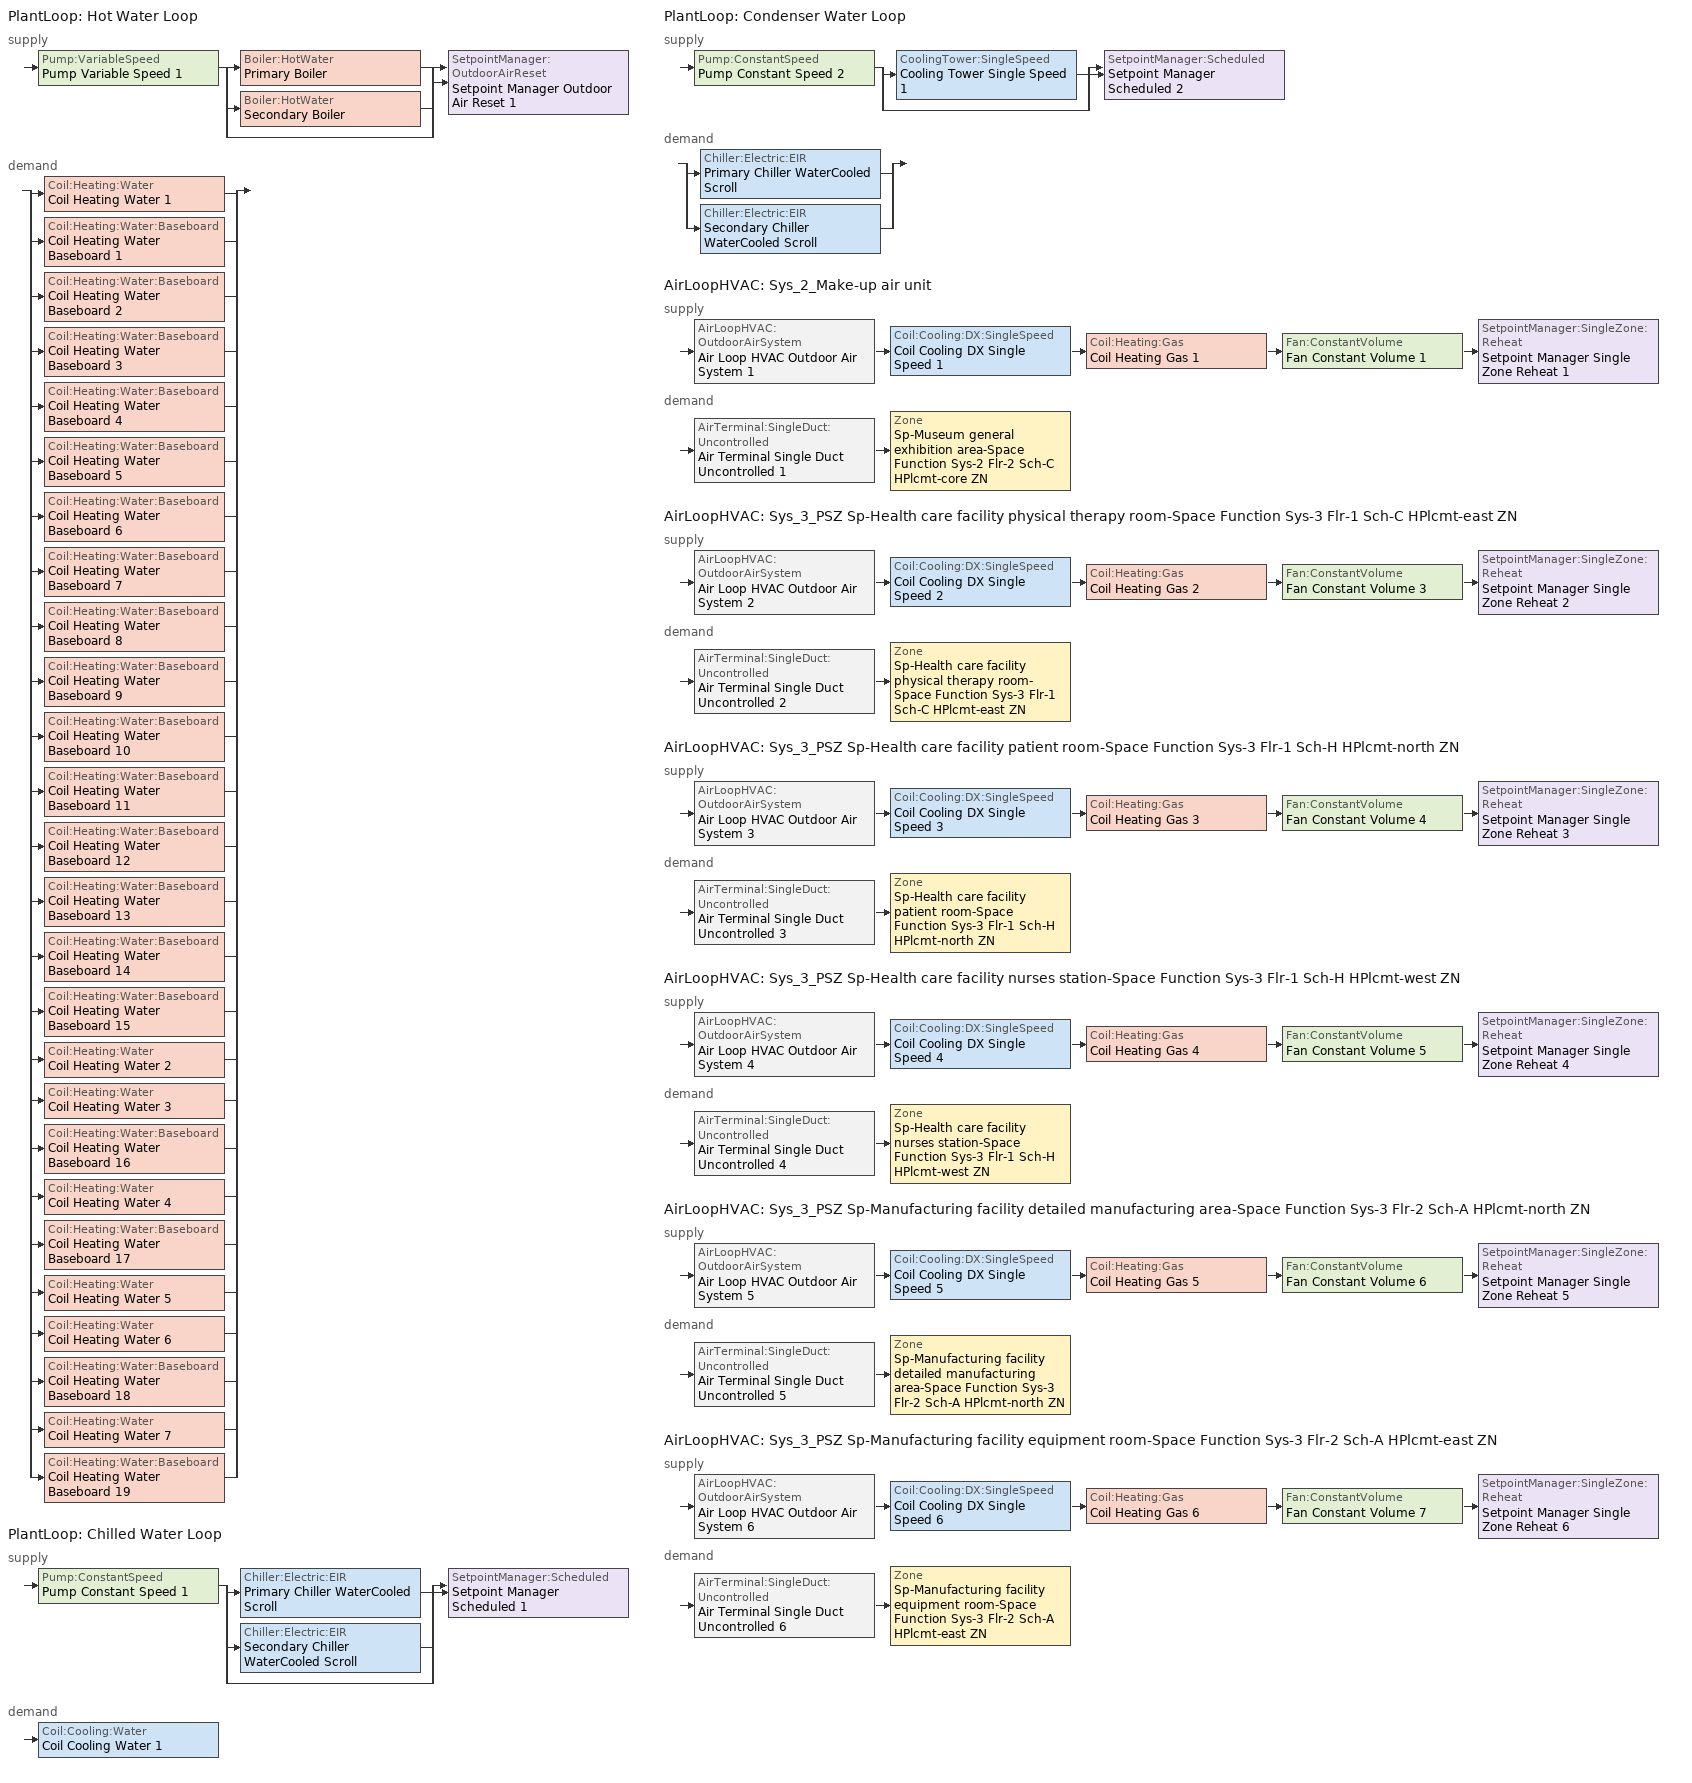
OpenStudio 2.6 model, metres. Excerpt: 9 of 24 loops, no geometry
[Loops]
PlantLoop 'Hot Water Loop'
 supply: Pump:VariableSpeed 'Pump Variable Speed 1' > split
  | Boiler:HotWater 'Primary Boiler'
  | Boiler:HotWater 'Secondary Boiler'
  | bypass
  join > SetpointManager:OutdoorAirReset 'Setpoint Manager Outdoor Air Reset 1'
 demand: split
  | Coil:Heating:Water 'Coil Heating Water 1'
  | Coil:Heating:Water:Baseboard 'Coil Heating Water Baseboard 1'
  | Coil:Heating:Water:Baseboard 'Coil Heating Water Baseboard 2'
  | Coil:Heating:Water:Baseboard 'Coil Heating Water Baseboard 3'
  | Coil:Heating:Water:Baseboard 'Coil Heating Water Baseboard 4'
  | Coil:Heating:Water:Baseboard 'Coil Heating Water Baseboard 5'
  | Coil:Heating:Water:Baseboard 'Coil Heating Water Baseboard 6'
  | Coil:Heating:Water:Baseboard 'Coil Heating Water Baseboard 7'
  | Coil:Heating:Water:Baseboard 'Coil Heating Water Baseboard 8'
  | Coil:Heating:Water:Baseboard 'Coil Heating Water Baseboard 9'
  | Coil:Heating:Water:Baseboard 'Coil Heating Water Baseboard 10'
  | Coil:Heating:Water:Baseboard 'Coil Heating Water Baseboard 11'
  | Coil:Heating:Water:Baseboard 'Coil Heating Water Baseboard 12'
  | Coil:Heating:Water:Baseboard 'Coil Heating Water Baseboard 13'
  | Coil:Heating:Water:Baseboard 'Coil Heating Water Baseboard 14'
  | Coil:Heating:Water:Baseboard 'Coil Heating Water Baseboard 15'
  | Coil:Heating:Water 'Coil Heating Water 2'
  | Coil:Heating:Water 'Coil Heating Water 3'
  | Coil:Heating:Water:Baseboard 'Coil Heating Water Baseboard 16'
  | Coil:Heating:Water 'Coil Heating Water 4'
  | Coil:Heating:Water:Baseboard 'Coil Heating Water Baseboard 17'
  | Coil:Heating:Water 'Coil Heating Water 5'
  | Coil:Heating:Water 'Coil Heating Water 6'
  | Coil:Heating:Water:Baseboard 'Coil Heating Water Baseboard 18'
  | Coil:Heating:Water 'Coil Heating Water 7'
  | Coil:Heating:Water:Baseboard 'Coil Heating Water Baseboard 19'
PlantLoop 'Chilled Water Loop'
 supply: Pump:ConstantSpeed 'Pump Constant Speed 1' > split
  | Chiller:Electric:EIR 'Primary Chiller WaterCooled Scroll'
  | Chiller:Electric:EIR 'Secondary Chiller WaterCooled Scroll'
  | bypass
  join > SetpointManager:Scheduled 'Setpoint Manager Scheduled 1'
 demand: Coil:Cooling:Water 'Coil Cooling Water 1'
PlantLoop 'Condenser Water Loop'
 supply: Pump:ConstantSpeed 'Pump Constant Speed 2' > split
  | CoolingTower:SingleSpeed 'Cooling Tower Single Speed 1'
  | bypass
  join > SetpointManager:Scheduled 'Setpoint Manager Scheduled 2'
 demand: split
  | Chiller:Electric:EIR 'Primary Chiller WaterCooled Scroll'
  | Chiller:Electric:EIR 'Secondary Chiller WaterCooled Scroll'
AirLoopHVAC 'Sys_2_Make-up air unit'
 supply: AirLoopHVAC:OutdoorAirSystem 'Air Loop HVAC Outdoor Air System 1' > Coil:Cooling:DX:SingleSpeed 'Coil Cooling DX Single Speed 1' > Coil:Heating:Gas 'Coil Heating Gas 1' > Fan:ConstantVolume 'Fan Constant Volume 1' > SetpointManager:SingleZone:Reheat 'Setpoint Manager Single Zone Reheat 1'
 demand: AirTerminal:SingleDuct:Uncontrolled 'Air Terminal Single Duct Uncontrolled 1' > Zone 'Sp-Museum general exhibition area-Space Function Sys-2 Flr-2 Sch-C HPlcmt-core ZN'
AirLoopHVAC 'Sys_3_PSZ Sp-Health care facility physical therapy room-Space Function Sys-3 Flr-1 Sch-C HPlcmt-east ZN'
 supply: AirLoopHVAC:OutdoorAirSystem 'Air Loop HVAC Outdoor Air System 2' > Coil:Cooling:DX:SingleSpeed 'Coil Cooling DX Single Speed 2' > Coil:Heating:Gas 'Coil Heating Gas 2' > Fan:ConstantVolume 'Fan Constant Volume 3' > SetpointManager:SingleZone:Reheat 'Setpoint Manager Single Zone Reheat 2'
 demand: AirTerminal:SingleDuct:Uncontrolled 'Air Terminal Single Duct Uncontrolled 2' > Zone 'Sp-Health care facility physical therapy room-Space Function Sys-3 Flr-1 Sch-C HPlcmt-east ZN'
AirLoopHVAC 'Sys_3_PSZ Sp-Health care facility patient room-Space Function Sys-3 Flr-1 Sch-H HPlcmt-north ZN'
 supply: AirLoopHVAC:OutdoorAirSystem 'Air Loop HVAC Outdoor Air System 3' > Coil:Cooling:DX:SingleSpeed 'Coil Cooling DX Single Speed 3' > Coil:Heating:Gas 'Coil Heating Gas 3' > Fan:ConstantVolume 'Fan Constant Volume 4' > SetpointManager:SingleZone:Reheat 'Setpoint Manager Single Zone Reheat 3'
 demand: AirTerminal:SingleDuct:Uncontrolled 'Air Terminal Single Duct Uncontrolled 3' > Zone 'Sp-Health care facility patient room-Space Function Sys-3 Flr-1 Sch-H HPlcmt-north ZN'
AirLoopHVAC 'Sys_3_PSZ Sp-Health care facility nurses station-Space Function Sys-3 Flr-1 Sch-H HPlcmt-west ZN'
 supply: AirLoopHVAC:OutdoorAirSystem 'Air Loop HVAC Outdoor Air System 4' > Coil:Cooling:DX:SingleSpeed 'Coil Cooling DX Single Speed 4' > Coil:Heating:Gas 'Coil Heating Gas 4' > Fan:ConstantVolume 'Fan Constant Volume 5' > SetpointManager:SingleZone:Reheat 'Setpoint Manager Single Zone Reheat 4'
 demand: AirTerminal:SingleDuct:Uncontrolled 'Air Terminal Single Duct Uncontrolled 4' > Zone 'Sp-Health care facility nurses station-Space Function Sys-3 Flr-1 Sch-H HPlcmt-west ZN'
AirLoopHVAC 'Sys_3_PSZ Sp-Manufacturing facility detailed manufacturing area-Space Function Sys-3 Flr-2 Sch-A HPlcmt-north ZN'
 supply: AirLoopHVAC:OutdoorAirSystem 'Air Loop HVAC Outdoor Air System 5' > Coil:Cooling:DX:SingleSpeed 'Coil Cooling DX Single Speed 5' > Coil:Heating:Gas 'Coil Heating Gas 5' > Fan:ConstantVolume 'Fan Constant Volume 6' > SetpointManager:SingleZone:Reheat 'Setpoint Manager Single Zone Reheat 5'
 demand: AirTerminal:SingleDuct:Uncontrolled 'Air Terminal Single Duct Uncontrolled 5' > Zone 'Sp-Manufacturing facility detailed manufacturing area-Space Function Sys-3 Flr-2 Sch-A HPlcmt-north ZN'
AirLoopHVAC 'Sys_3_PSZ Sp-Manufacturing facility equipment room-Space Function Sys-3 Flr-2 Sch-A HPlcmt-east ZN'
 supply: AirLoopHVAC:OutdoorAirSystem 'Air Loop HVAC Outdoor Air System 6' > Coil:Cooling:DX:SingleSpeed 'Coil Cooling DX Single Speed 6' > Coil:Heating:Gas 'Coil Heating Gas 6' > Fan:ConstantVolume 'Fan Constant Volume 7' > SetpointManager:SingleZone:Reheat 'Setpoint Manager Single Zone Reheat 6'
 demand: AirTerminal:SingleDuct:Uncontrolled 'Air Terminal Single Duct Uncontrolled 6' > Zone 'Sp-Manufacturing facility equipment room-Space Function Sys-3 Flr-2 Sch-A HPlcmt-east ZN'
[Sizing:Zone] Zone Cooling Design Supply Air Temperature Input Method=SupplyAirTemperature; Zone Cooling Design Supply Air Temperature {C}=13; Zone Cooling Design Supply Air Temperature Difference {deltaC}=11.11; Zone Heating Design Supply Air Temperature Input Method=SupplyAirTemperature; Zone Heating Design Supply Air Temperature {C}=43; Zone Heating Design Supply Air Temperature Difference {deltaC}=11.11; Zone Cooling Design Supply Air Humidity Ratio {kg-H2O/kg-air}=0.0085; Zone Heating Design Supply Air Humidity Ratio {kg-H2O/kg-air}=0.008; Zone Heating Sizing Factor=1.3; Zone Cooling Sizing Factor=1.1; Cooling Design Air Flow Method=DesignDay; Heating Design Air Flow Method=DesignDay; Account for Dedicated Outdoor Air System=No; Dedicated Outdoor Air System Control Strategy=NeutralSupplyAir; Dedicated Outdoor Air Low Setpoint Temperature for Design {C}=autosize; Dedicated Outdoor Air High Setpoint Temperature for Design {C}=autosize
Sp-Museum general exhibition area-Space Function Sys-2 Flr-2 Sch-C HPlcmt-core ZN; Sp-Health care facility physical therapy room-Space Function Sys-3 Flr-1 Sch-C HPlcmt-east ZN; Sp-Health care facility patient room-Space Function Sys-3 Flr-1 Sch-H HPlcmt-north ZN; Sp-Health care facility nurses station-Space Function Sys-3 Flr-1 Sch-H HPlcmt-west ZN; Sp-Manufacturing facility detailed manufacturing area-Space Function Sys-3 Flr-2 Sch-A HPlcmt-north ZN; Sp-Manufacturing facility equipment room-Space Function Sys-3 Flr-2 Sch-A HPlcmt-east ZN
[Zone equipment]
Sp-Museum general exhibition area-Space Function Sys-2 Flr-2 Sch-C HPlcmt-core ZN: Zone HVAC Four Pipe Fan Coil 1, Air Terminal Single Duct Uncontrolled 1
Sp-Health care facility physical therapy room-Space Function Sys-3 Flr-1 Sch-C HPlcmt-east ZN: Air Terminal Single Duct Uncontrolled 2, Zone HVAC Baseboard Convective Water 1
Sp-Health care facility patient room-Space Function Sys-3 Flr-1 Sch-H HPlcmt-north ZN: Air Terminal Single Duct Uncontrolled 3, Zone HVAC Baseboard Convective Water 2
Sp-Health care facility nurses station-Space Function Sys-3 Flr-1 Sch-H HPlcmt-west ZN: Air Terminal Single Duct Uncontrolled 4, Zone HVAC Baseboard Convective Water 3
Sp-Manufacturing facility detailed manufacturing area-Space Function Sys-3 Flr-2 Sch-A HPlcmt-north ZN: Air Terminal Single Duct Uncontrolled 5, Zone HVAC Baseboard Convective Water 4
Sp-Manufacturing facility equipment room-Space Function Sys-3 Flr-2 Sch-A HPlcmt-east ZN: Air Terminal Single Duct Uncontrolled 6, Zone HVAC Baseboard Convective Water 5
[PlantLoop] Glycol Concentration=0; Plant Loop Volume {m3}=Autocalculate; Load Distribution Scheme=Optimal
Name | Fluid Type
Hot Water Loop | Water
Chilled Water Loop; Condenser Water Loop
[Sizing:Plant] Sizing Option=NonCoincident; Zone Timesteps in Averaging Window=1; Coincident Sizing Factor Mode=None
Name | Loop Type | Design Loop Exit Temperature {C} | Loop Design Temperature Difference {deltaC}
Hot Water Loop | Heating | 82 | 16
Chilled Water Loop | Cooling | 7 | 6
Condenser Water Loop | Condenser | 29 | 6
[Pump:VariableSpeed]
Pump Variable Speed 1: Pump Control Type=Intermittent; Skin Loss Radiative Fraction=0.5; Design Power Sizing Method=PowerPerFlowPerPressure; Design Electric Power per Unit Flow Rate {W/(m3/s)}=348701.1; Design Shaft Power per Unit Flow Rate per Unit Head {W-s/m3-Pa}=1.28205; Design Minimum Flow Rate Fraction=0
[Boiler:HotWater] Fuel Type=NaturalGas; Water Outlet Upper Temperature Limit {C}=99; Boiler Flow Mode=ConstantFlow; Parasitic Electric Load {W}=0; Sizing Factor=1
Primary Boiler; Secondary Boiler
[SetpointManager:OutdoorAirReset]
Setpoint Manager Outdoor Air Reset 1: Control Variable=Temperature; Setpoint at Outdoor Low Temperature {C}=82; Outdoor Low Temperature {C}=-16; Setpoint at Outdoor High Temperature {C}=60; Outdoor High Temperature {C}=0
[Pump:ConstantSpeed] Rated Flow Rate {m3/s}=autosize; Rated Pump Head {Pa}=179352; Rated Power Consumption {W}=autosize; Motor Efficiency=0.9; Fraction of Motor Inefficiencies to Fluid Stream=0; Pump Control Type=Intermittent; Design Power Sizing Method=PowerPerFlowPerPressure; Design Electric Power per Unit Flow Rate {W/(m3/s)}=348701.1; Design Shaft Power per Unit Flow Rate per Unit Head {W-s/m3-Pa}=1.28205
Pump Constant Speed 1; Pump Constant Speed 2
[Chiller:Electric:EIR] Reference Capacity {W}=Autosize; Reference COP {W/W}=5.5; Condenser Type=WaterCooled; Design Heat Recovery Water Flow Rate {m3/s}=0; Sizing Factor=1; Basin Heater Capacity {W/K}=0; Basin Heater Setpoint Temperature {C}=10
Name | Cooling Capacity Function of Temperature Curve | Electric Input to Cooling Output Ratio Function of Temperature Curve | Electric Input to Cooling Output Ratio Function of Part Load Ratio Curve
Primary Chiller WaterCooled Scroll | Curve Biquadratic 1 | Curve Biquadratic 2 | Curve Quadratic 1
Secondary Chiller WaterCooled Scroll | Curve Biquadratic 3 | Curve Biquadratic 4 | Curve Quadratic 2
[SetpointManager:Scheduled] Control Variable=Temperature
Name | Schedule
Setpoint Manager Scheduled 1 | CHW Temp
Setpoint Manager Scheduled 2 | CW Temp
[CoolingTower:SingleSpeed]
Cooling Tower Single Speed 1: Design Water Flow Rate {m3/s}=autosize; Design Air Flow Rate {m3/s}=autosize; Fan Power at Design Air Flow Rate {W}=autosize; U-Factor Times Area Value at Design Air Flow Rate {W/K}=autosize; Air Flow Rate in Free Convection Regime {m3/s}=autosize; U-Factor Times Area Value at Free Convection Air Flow Rate {W/K}=autosize; Performance Input Method=UFactorTimesAreaAndDesignWaterFlowRate; Free Convection Capacity {W}=0; Basin Heater Capacity {W/K}=0; Evaporation Loss Mode=LossFactor; Evaporation Loss Factor {percent/K}=0.2; Drift Loss Percent {percent}=0.008; Blowdown Calculation Mode=ConcentrationRatio; Blowdown Concentration Ratio=3; Capacity Control=FanCycling; Number of Cells=1; Cell Control=MinimalCell; Cell Minimum  Water Flow Rate Fraction=0.33; Cell Maximum Water Flow Rate Fraction=2.5; Sizing Factor=1; Free Convection Air Flow Rate Sizing Factor=0.1; Free Convection U-Factor Times Area Value Sizing Factor=0.1; Heat Rejection Capacity and Nominal Capacity Sizing Ratio=1.25; Free Convection Nominal Capacity Sizing Factor=0.1; Design Inlet Air Dry-Bulb Temperature {C}=35; Design Inlet Air Wet-Bulb Temperature {C}=24; Design Approach Temperature {deltaC}=5; Design Range Temperature {deltaC}=6
[AirLoopHVAC] Availability Schedule=Always On Discrete; Design Supply Air Flow Rate {m3/s}=AutoSize
Sys_2_Make-up air unit; Sys_3_PSZ Sp-Health care facility physical therapy room-Space Function Sys-3 Flr-1 Sch-C HPlcmt-east ZN; Sys_3_PSZ Sp-Health care facility patient room-Space Function Sys-3 Flr-1 Sch-H HPlcmt-north ZN; Sys_3_PSZ Sp-Health care facility nurses station-Space Function Sys-3 Flr-1 Sch-H HPlcmt-west ZN; Sys_3_PSZ Sp-Manufacturing facility detailed manufacturing area-Space Function Sys-3 Flr-2 Sch-A HPlcmt-north ZN; Sys_3_PSZ Sp-Manufacturing facility equipment room-Space Function Sys-3 Flr-2 Sch-A HPlcmt-east ZN
[Sizing:System] Type of Load to Size On=Sensible; Design Outdoor Air Flow Rate {m3/s}=Autosize; Minimum System Air Flow Ratio=1; Preheat Design Temperature {C}=7; Preheat Design Humidity Ratio {kg-H2O/kg-Air}=0.008; Precool Design Temperature {C}=13; Precool Design Humidity Ratio {kg-H2O/kg-Air}=0.008; Central Cooling Design Supply Air Temperature {C}=13; Sizing Option=NonCoincident; 100% Outdoor Air in Cooling=No; 100% Outdoor Air in Heating=No; Central Cooling Design Supply Air Humidity Ratio {kg-H2O/kg-Air}=0.0085; Central Heating Design Supply Air Humidity Ratio {kg-H2O/kg-Air}=0.008; Cooling Design Air Flow Method=DesignDay; Cooling Design Air Flow Rate {m3/s}=0; Heating Design Air Flow Method=DesignDay; Heating Design Air Flow Rate {m3/s}=0; System Outdoor Air Method=ZoneSum; Zone Maximum Outdoor Air Fraction=1; Cooling Supply Air Flow Rate Per Floor Area {m3/s-m2}=0.00996765; Cooling Fraction of Autosized Cooling Supply Air Flow Rate=1; Cooling Supply Air Flow Rate Per Unit Cooling Capacity {m3/s-W}=3.94755e-05; Heating Supply Air Flow Rate Per Floor Area {m3/s-m2}=0.00996765; Heating Fraction of Autosized Heating Supply Air Flow Rate=1; Heating Fraction of Autosized Cooling Supply Air Flow Rate=1; Heating Supply Air Flow Rate Per Unit Heating Capacity {m3/s-W}=3.15882e-05; Cooling Design Capacity Method=CoolingDesignCapacity; Cooling Design Capacity {W}=autosize; Cooling Design Capacity Per Floor Area {W/m2}=234.7; Fraction of Autosized Cooling Design Capacity=1; Heating Design Capacity Method=HeatingDesignCapacity; Heating Design Capacity {W}=autosize; Heating Design Capacity Per Floor Area {W/m2}=157; Fraction of Autosized Heating Design Capacity=1; Central Cooling Capacity Control Method=OnOff
Name | Central Heating Design Supply Air Temperature {C}
Sys_2_Make-up air unit | 13.1
Sys_3_PSZ Sp-Health care facility physical therapy room-Space Function Sys-3 Flr-1 Sch-C HPlcmt-east ZN; Sys_3_PSZ Sp-Health care facility patient room-Space Function Sys-3 Flr-1 Sch-H HPlcmt-north ZN; Sys_3_PSZ Sp-Health care facility nurses station-Space Function Sys-3 Flr-1 Sch-H HPlcmt-west ZN; Sys_3_PSZ Sp-Manufacturing facility detailed manufacturing area-Space Function Sys-3 Flr-2 Sch-A HPlcmt-north ZN; Sys_3_PSZ Sp-Manufacturing facility equipment room-Space Function Sys-3 Flr-2 Sch-A HPlcmt-east ZN | 43
[Fan:ConstantVolume] Availability Schedule=Always On Discrete; Maximum Flow Rate {m3/s}=AutoSize
Fan Constant Volume 1; Fan Constant Volume 2; Fan Constant Volume 3; Fan Constant Volume 4; Fan Constant Volume 5; Fan Constant Volume 6; Fan Constant Volume 7
[Coil:Heating:Gas] Availability Schedule=Always On Discrete; Gas Burner Efficiency=0.8; Nominal Capacity {W}=AutoSize; Parasitic Electric Load {W}=0; Parasitic Gas Load {W}=0
Coil Heating Gas 1; Coil Heating Gas 2; Coil Heating Gas 3; Coil Heating Gas 4; Coil Heating Gas 5; Coil Heating Gas 6
[Coil:Cooling:DX:SingleSpeed] Rated Total Cooling Capacity {W}=autosize; Rated Sensible Heat Ratio=autosize; Rated COP {W/W}=3; Rated Air Flow Rate {m3/s}=autosize; Rated Evaporator Fan Power Per Volume Flow Rate {W/(m3/s)}=773.3; Condenser Type=AirCooled; Evaporative Condenser Effectiveness=0; Evaporative Condenser Air Flow Rate {m3/s}=Autosize; Evaporative Condenser Pump Rated Power Consumption {W}=Autosize; Crankcase Heater Capacity {W}=0; Maximum Outdoor Dry-Bulb Temperature for Crankcase Heater Operation {C}=0; Basin Heater Capacity {W/K}=0; Basin Heater Setpoint Temperature {C}=10
Name | Availability Schedule | Total Cooling Capacity Function of Temperature Curve | Total Cooling Capacity Function of Flow Fraction Curve | Energy Input Ratio Function of Temperature Curve | Energy Input Ratio Function of Flow Fraction Curve | Part Load Fraction Correlation Curve
Coil Cooling DX Single Speed 1 | tpfc_clg_availability | Curve Biquadratic 5 | Curve Quadratic 3 | Curve Biquadratic 6 | Curve Quadratic 4 | Curve Cubic 1
Coil Cooling DX Single Speed 2 | Always On Discrete | Curve Biquadratic 7 | Curve Quadratic 5 | Curve Biquadratic 8 | Curve Quadratic 6 | Curve Quadratic 7
Coil Cooling DX Single Speed 3 | Always On Discrete | Curve Biquadratic 9 | Curve Quadratic 8 | Curve Biquadratic 10 | Curve Quadratic 9 | Curve Quadratic 10
Coil Cooling DX Single Speed 4 | Always On Discrete | Curve Biquadratic 11 | Curve Quadratic 11 | Curve Biquadratic 12 | Curve Quadratic 12 | Curve Quadratic 13
Coil Cooling DX Single Speed 5 | Always On Discrete | Curve Biquadratic 13 | Curve Quadratic 14 | Curve Biquadratic 14 | Curve Quadratic 15 | Curve Quadratic 16
Coil Cooling DX Single Speed 6 | Always On Discrete | Curve Biquadratic 15 | Curve Quadratic 17 | Curve Biquadratic 16 | Curve Quadratic 18 | Curve Quadratic 19
[Controller:OutdoorAir] Minimum Outdoor Air Flow Rate {m3/s}=autosize; Maximum Outdoor Air Flow Rate {m3/s}=Autosize; Economizer Control Type=NoEconomizer; Economizer Control Action Type=ModulateFlow; Economizer Maximum Limit Dry-Bulb Temperature {C}=28; Economizer Maximum Limit Enthalpy {J/kg}=64000; Economizer Minimum Limit Dry-Bulb Temperature {C}=-100; Lockout Type=NoLockout; Minimum Limit Type=FixedMinimum; High Humidity Control=No; Heat Recovery Bypass Control Type=BypassWhenWithinEconomizerLimits
Name | Controller Mechanical Ventilation
Controller Outdoor Air 1 | Controller Mechanical Ventilation 1
Controller Outdoor Air 2 | Controller Mechanical Ventilation 2
Controller Outdoor Air 3 | Controller Mechanical Ventilation 3
Controller Outdoor Air 4 | Controller Mechanical Ventilation 4
Controller Outdoor Air 5 | Controller Mechanical Ventilation 5
Controller Outdoor Air 6 | Controller Mechanical Ventilation 6
[Controller:MechanicalVentilation] Availability Schedule=Always On Discrete; System Outdoor Air Method=ZoneSum
Controller Mechanical Ventilation 1; Controller Mechanical Ventilation 2; Controller Mechanical Ventilation 3; Controller Mechanical Ventilation 4; Controller Mechanical Ventilation 5; Controller Mechanical Ventilation 6
[AirLoopHVAC:OutdoorAirSystem]
Name | Controller
Air Loop HVAC Outdoor Air System 1 | Controller Outdoor Air 1
Air Loop HVAC Outdoor Air System 2 | Controller Outdoor Air 2
Air Loop HVAC Outdoor Air System 3 | Controller Outdoor Air 3
Air Loop HVAC Outdoor Air System 4 | Controller Outdoor Air 4
Air Loop HVAC Outdoor Air System 5 | Controller Outdoor Air 5
Air Loop HVAC Outdoor Air System 6 | Controller Outdoor Air 6
[SetpointManager:SingleZone:Reheat]
Name | Minimum Supply Air Temperature {C} | Maximum Supply Air Temperature {C} | Control Zone
Setpoint Manager Single Zone Reheat 1 | 13.1 | 13 | Sp-Museum general exhibition area-Space Function Sys-2 Flr-2 Sch-C HPlcmt-core ZN
Setpoint Manager Single Zone Reheat 2 | 13 | 43 | Sp-Health care facility physical therapy room-Space Function Sys-3 Flr-1 Sch-C HPlcmt-east ZN
Setpoint Manager Single Zone Reheat 3 | 13 | 43 | Sp-Health care facility patient room-Space Function Sys-3 Flr-1 Sch-H HPlcmt-north ZN
Setpoint Manager Single Zone Reheat 4 | 13 | 43 | Sp-Health care facility nurses station-Space Function Sys-3 Flr-1 Sch-H HPlcmt-west ZN
Setpoint Manager Single Zone Reheat 5 | 13 | 43 | Sp-Manufacturing facility detailed manufacturing area-Space Function Sys-3 Flr-2 Sch-A HPlcmt-north ZN
Setpoint Manager Single Zone Reheat 6 | 13 | 43 | Sp-Manufacturing facility equipment room-Space Function Sys-3 Flr-2 Sch-A HPlcmt-east ZN
[Coil:Heating:Water] Availability Schedule=Always On Discrete
Coil Heating Water 1; Coil Heating Water 2; Coil Heating Water 3; Coil Heating Water 4; Coil Heating Water 5; Coil Heating Water 6; Coil Heating Water 7
[Coil:Cooling:Water]
Coil Cooling Water 1: Availability Schedule=Always On Discrete
[Controller:WaterCoil] Minimum Actuated Flow {m3/s}=0
Name | Water Coil | Action
Controller Water Coil 1 | Coil Heating Water 1 | Normal
Controller Water Coil 2 | Coil Cooling Water 1 | Reverse
Controller Water Coil 3 | Coil Heating Water 2 | Normal
Controller Water Coil 5 | Coil Heating Water 3 | Normal
Controller Water Coil 6 | Coil Heating Water 4 | Normal
Controller Water Coil 7 | Coil Heating Water 5 | Normal
Controller Water Coil 9 | Coil Heating Water 6 | Normal
Controller Water Coil 10 | Coil Heating Water 7 | Normal
[ZoneHVAC:FourPipeFanCoil]
Zone HVAC Four Pipe Fan Coil 1: Availability Schedule=Always On Discrete; Capacity Control Method=ConstantFanVariableFlow; Maximum Supply Air Flow Rate {m3/s}=autosize; Maximum Outdoor Air Flow Rate {m3/s}=autosize; Supply Air Fan=Fan Constant Volume 2; Cooling Coil=Coil Cooling Water 1; Maximum Cold Water Flow Rate {m3/s}=autosize; Heating Coil=Coil Heating Water 1; Maximum Hot Water Flow Rate {m3/s}=autosize; Minimum Supply Air Temperature in Cooling Mode {C}=autosize; Maximum Supply Air Temperature in Heating Mode {C}=autosize
[AirTerminal:SingleDuct:Uncontrolled] Availability Schedule=Always On Discrete; Maximum Air Flow Rate {m3/s}=AutoSize
Air Terminal Single Duct Uncontrolled 1; Air Terminal Single Duct Uncontrolled 2; Air Terminal Single Duct Uncontrolled 3; Air Terminal Single Duct Uncontrolled 4; Air Terminal Single Duct Uncontrolled 5; Air Terminal Single Duct Uncontrolled 6
[Coil:Heating:Water:Baseboard] Heating Design Capacity Method=HeatingDesignCapacity; Heating Design Capacity {W}=autosize; Heating Design Capacity Per Floor Area {W/m2}=0; Fraction of Autosized Heating Design Capacity=0.8
Coil Heating Water Baseboard 1; Coil Heating Water Baseboard 2; Coil Heating Water Baseboard 3; Coil Heating Water Baseboard 4; Coil Heating Water Baseboard 5; Coil Heating Water Baseboard 6; Coil Heating Water Baseboard 7; Coil Heating Water Baseboard 8; Coil Heating Water Baseboard 9; Coil Heating Water Baseboard 10; Coil Heating Water Baseboard 11; Coil Heating Water Baseboard 12; Coil Heating Water Baseboard 13; Coil Heating Water Baseboard 14; Coil Heating Water Baseboard 15; Coil Heating Water Baseboard 16; Coil Heating Water Baseboard 17; Coil Heating Water Baseboard 18; Coil Heating Water Baseboard 19
[ZoneHVAC:Baseboard:Convective:Water] Availability Schedule=Always On Discrete
Name | Heating Coil
Zone HVAC Baseboard Convective Water 1 | Coil Heating Water Baseboard 1
Zone HVAC Baseboard Convective Water 2 | Coil Heating Water Baseboard 2
Zone HVAC Baseboard Convective Water 3 | Coil Heating Water Baseboard 3
Zone HVAC Baseboard Convective Water 4 | Coil Heating Water Baseboard 4
Zone HVAC Baseboard Convective Water 5 | Coil Heating Water Baseboard 5
Zone HVAC Baseboard Convective Water 6 | Coil Heating Water Baseboard 6
Zone HVAC Baseboard Convective Water 7 | Coil Heating Water Baseboard 7
Zone HVAC Baseboard Convective Water 8 | Coil Heating Water Baseboard 8
Zone HVAC Baseboard Convective Water 9 | Coil Heating Water Baseboard 9
Zone HVAC Baseboard Convective Water 10 | Coil Heating Water Baseboard 10
Zone HVAC Baseboard Convective Water 11 | Coil Heating Water Baseboard 11
Zone HVAC Baseboard Convective Water 12 | Coil Heating Water Baseboard 12
Zone HVAC Baseboard Convective Water 13 | Coil Heating Water Baseboard 13
Zone HVAC Baseboard Convective Water 14 | Coil Heating Water Baseboard 14
Zone HVAC Baseboard Convective Water 15 | Coil Heating Water Baseboard 15
Zone HVAC Baseboard Convective Water 16 | Coil Heating Water Baseboard 16
Zone HVAC Baseboard Convective Water 17 | Coil Heating Water Baseboard 17
Zone HVAC Baseboard Convective Water 18 | Coil Heating Water Baseboard 18
Zone HVAC Baseboard Convective Water 19 | Coil Heating Water Baseboard 19
[Schedule:Ruleset]
Name | Default Day Schedule
tpfc_clg_availability | Schedule Day 4
CHW Temp | Schedule Day 5
CW Temp | Schedule Day 6
[Schedule:Day]
Schedule Day 4; tpfc_clg_availability_sch_rule_day; tpfc_clg_availability_sch_rule_day 2: 24, 0, 0
tpfc_clg_availability_sch_rule_day 1: 24, 0, 1
Schedule Day 5; wkdCHW Temp 1; satCHW Temp 1; sunCHW Temp 1: 1, 0, 7, 2, 0, 7, 3, 0, 7, 4, 0, 7, 5, 0, 7, 6, 0, 7, 7, 0, 7, 8, 0, 7, 9, 0, 7, 10, 0, 7, 11, 0, 7, 12, 0, 7, 13, 0, 7, 14, 0, 7, 15, 0, 7, 16, 0, 7, 17, 0, 7, 18, 0, 7, 19, 0, 7, 20, 0, 7, 21, 0, 7, 22, 0, 7, 23, 0, 7, 24, 0, 7
Schedule Day 6; wkdCW Temp 1; satCW Temp 1; sunCW Temp 1: 1, 0, 29, 2, 0, 29, 3, 0, 29, 4, 0, 29, 5, 0, 29, 6, 0, 29, 7, 0, 29, 8, 0, 29, 9, 0, 29, 10, 0, 29, 11, 0, 29, 12, 0, 29, 13, 0, 29, 14, 0, 29, 15, 0, 29, 16, 0, 29, 17, 0, 29, 18, 0, 29, 19, 0, 29, 20, 0, 29, 21, 0, 29, 22, 0, 29, 23, 0, 29, 24, 0, 29
[Schedule:Rule] Date Specification Type=DateRange; Start Day=1
Name | Schedule Ruleset | Rule Order | Day Schedule | Apply Sunday | Apply Monday | Apply Tuesday | Apply Wednesday | Apply Thursday | Apply Friday | Apply Saturday | Start Month | End Month | End Day
tpfc_clg_availability_sch_rule | tpfc_clg_availability | 2 | tpfc_clg_availability_sch_rule_day | Yes | Yes | Yes | Yes | Yes | Yes | Yes | 1 | 6 | 30
tpfc_clg_availability_sch_rule 1 | tpfc_clg_availability | 1 | tpfc_clg_availability_sch_rule_day 1 | Yes | Yes | Yes | Yes | Yes | Yes | Yes | 7 | 10 | 31
tpfc_clg_availability_sch_rule 2 | tpfc_clg_availability | 0 | tpfc_clg_availability_sch_rule_day 2 | Yes | Yes | Yes | Yes | Yes | Yes | Yes | 11 | 12 | 31
wkdCHW Temp rule | CHW Temp | 2 | wkdCHW Temp 1 | No | Yes | Yes | Yes | Yes | Yes | No | 1 | 12 | 31
satCHW Temprule | CHW Temp | 1 | satCHW Temp 1 | No | No | No | No | No | No | Yes | 1 | 12 | 31
sunCHW Temprule | CHW Temp | 0 | sunCHW Temp 1 | Yes | No | No | No | No | No | No | 1 | 12 | 31
wkdCW Temp rule | CW Temp | 2 | wkdCW Temp 1 | No | Yes | Yes | Yes | Yes | Yes | No | 1 | 12 | 31
satCW Temprule | CW Temp | 1 | satCW Temp 1 | No | No | No | No | No | No | Yes | 1 | 12 | 31
sunCW Temprule | CW Temp | 0 | sunCW Temp 1 | Yes | No | No | No | No | No | No | 1 | 12 | 31
[Schedule:Constant]
Always On Discrete: Value=1
[Curve:Biquadratic]
Name | Coefficient1 Constant | Coefficient2 x | Coefficient3 x**2 | Coefficient4 y | Coefficient5 y**2 | Coefficient6 x*y | Minimum Value of x | Maximum Value of x | Minimum Value of y | Maximum Value of y
Curve Biquadratic 1; Curve Biquadratic 3 | 1.02152 | 0.0370359 | 0.000233248 | -0.00389405 | -6.52536e-05 | -0.000268045 | 5 | 10 | 24 | 35
Curve Biquadratic 2; Curve Biquadratic 4 | 0.701769 | -0.00452016 | 0.00053311 | -0.00549821 | 0.000544579 | -0.000729032 | 5 | 10 | 24 | 35
Curve Biquadratic 5 | 0.867905 | 0.0142459 | 0.000554364 | -0.00755748 | 3.3048e-05 | -0.000191808 | 13 | 24 | 24 | 46
Curve Biquadratic 6 | 0.116936 | 0.0284933 | -0.000411156 | 0.0214108 | 0.000161028 | -0.000679104 | 13 | 24 | 24 | 46
Curve Biquadratic 7; Curve Biquadratic 9; Curve Biquadratic 11; Curve Biquadratic 13; Curve Biquadratic 15 | 0.942588 | 0.00954335 | 0.00068377 | -0.0110427 | 5.249e-06 | -9.72e-06 | 17 | 22 | 13 | 46
Curve Biquadratic 8; Curve Biquadratic 10; Curve Biquadratic 12; Curve Biquadratic 14; Curve Biquadratic 16 | 0.342414 | 0.034885 | -0.0006237 | 0.00497722 | 0.000437951 | -0.000728028 | 17 | 22 | 13 | 46
[Curve:Quadratic]
Name | Coefficient1 Constant | Coefficient2 x | Coefficient3 x**2 | Minimum Value of x | Maximum Value of x
Curve Quadratic 1; Curve Quadratic 2 | 0.0636912 | 0.584888 | 0.352803 | 0 | 1
Curve Quadratic 3; Curve Quadratic 4 | 1 | 0 | 0 | 0 | 1
Curve Quadratic 5; Curve Quadratic 8; Curve Quadratic 11; Curve Quadratic 14; Curve Quadratic 17 | 0.8 | 0.2 | 0 | 0.5 | 1.5
Curve Quadratic 6; Curve Quadratic 9; Curve Quadratic 12; Curve Quadratic 15; Curve Quadratic 18 | 1.1552 | -0.1808 | 0.0256 | 0.5 | 1.5
Curve Quadratic 7; Curve Quadratic 10; Curve Quadratic 13; Curve Quadratic 16; Curve Quadratic 19 | 0.85 | 0.15 | 0 | 0 | 1
[Curve:Cubic]
Curve Cubic 1: Coefficient1 Constant=0.0277; Coefficient2 x=4.9151; Coefficient3 x**2=-8.184; Coefficient4 x**3=4.2702; Minimum Value of x=0.7; Maximum Value of x=1
